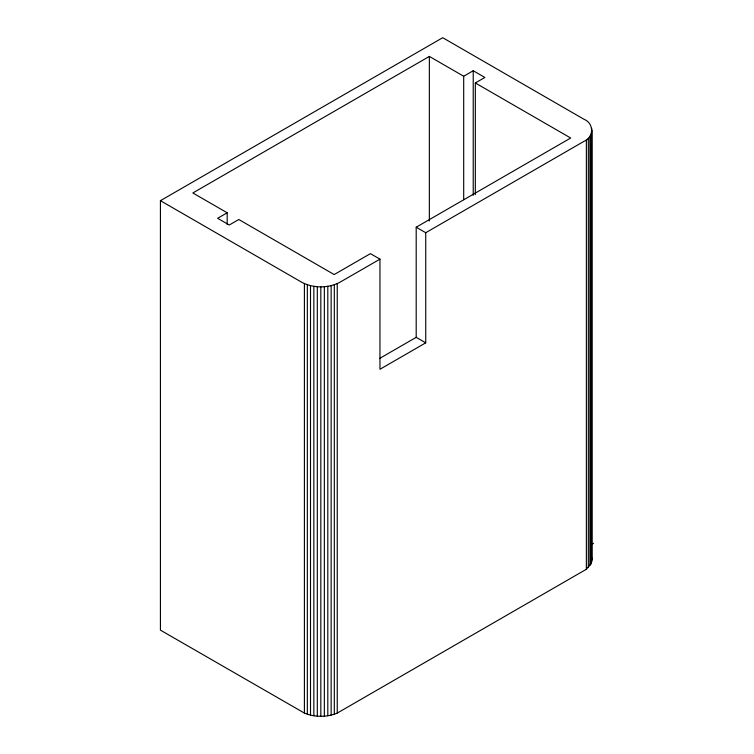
<?xml version="1.0" encoding="UTF-8"?>
<svg xmlns="http://www.w3.org/2000/svg" width="754" height="754" viewBox="0 0 754 754"><rect width="100%" height="100%" fill="white"/><g stroke="black" fill="none" stroke-linecap="round" stroke-linejoin="round"><path stroke-width="1.13" d="M591.937 130.31L591.937 559.779L591.023 563.804L586.367 569.261L337.245 713.086C326.887 717.384 314.767 717.384 304.409 713.086L160.423 630.137L160.423 200.677L442.711 37.7L584.039 119.302C594.086 123.204 594.086 137.417 584.039 141.318L425.737 232.722L416.199 227.208L416.199 337.33L379.573 358.48M475.322 194.626L475.322 82.959L484.86 77.455L473.22 70.735L463.691 76.239L429.356 56.418L192.845 192.967L227.18 212.788L227.18 224.541M227.18 212.788L217.642 218.292L229.282 225.012L238.811 219.508L334.182 274.56L370.421 253.646L379.959 259.15L379.959 369.272L425.737 342.834L425.737 232.722M416.199 227.208L570.684 138.02L475.322 82.959M379.959 259.15L339.903 282.269C328.244 288.396 313.41 288.396 301.76 282.269L160.423 200.677M591.871 544.237L593.577 543.257M416.199 337.33L425.737 342.834M591.711 557.743L591.937 559.779M591.711 128.274L591.711 561.805M591.023 134.344L591.023 563.804M589.882 136.267L589.882 565.736M588.327 138.095L588.327 567.564M586.367 139.792L586.367 569.261M473.22 70.735L473.22 195.333M463.691 76.239L463.691 199.659M429.356 56.418L429.356 220.979M337.245 283.617L337.245 713.086M334.314 284.748L334.314 714.217M331.147 285.643L331.147 715.112M327.811 286.303L327.811 715.772M324.352 286.699L324.352 716.168M320.827 286.831L320.827 716.3M317.311 286.699L317.311 716.168M313.853 286.303L313.853 715.772M310.507 285.643L310.507 715.112M307.34 284.748L307.34 714.217M304.409 283.617L304.409 713.086"/></g></svg>
